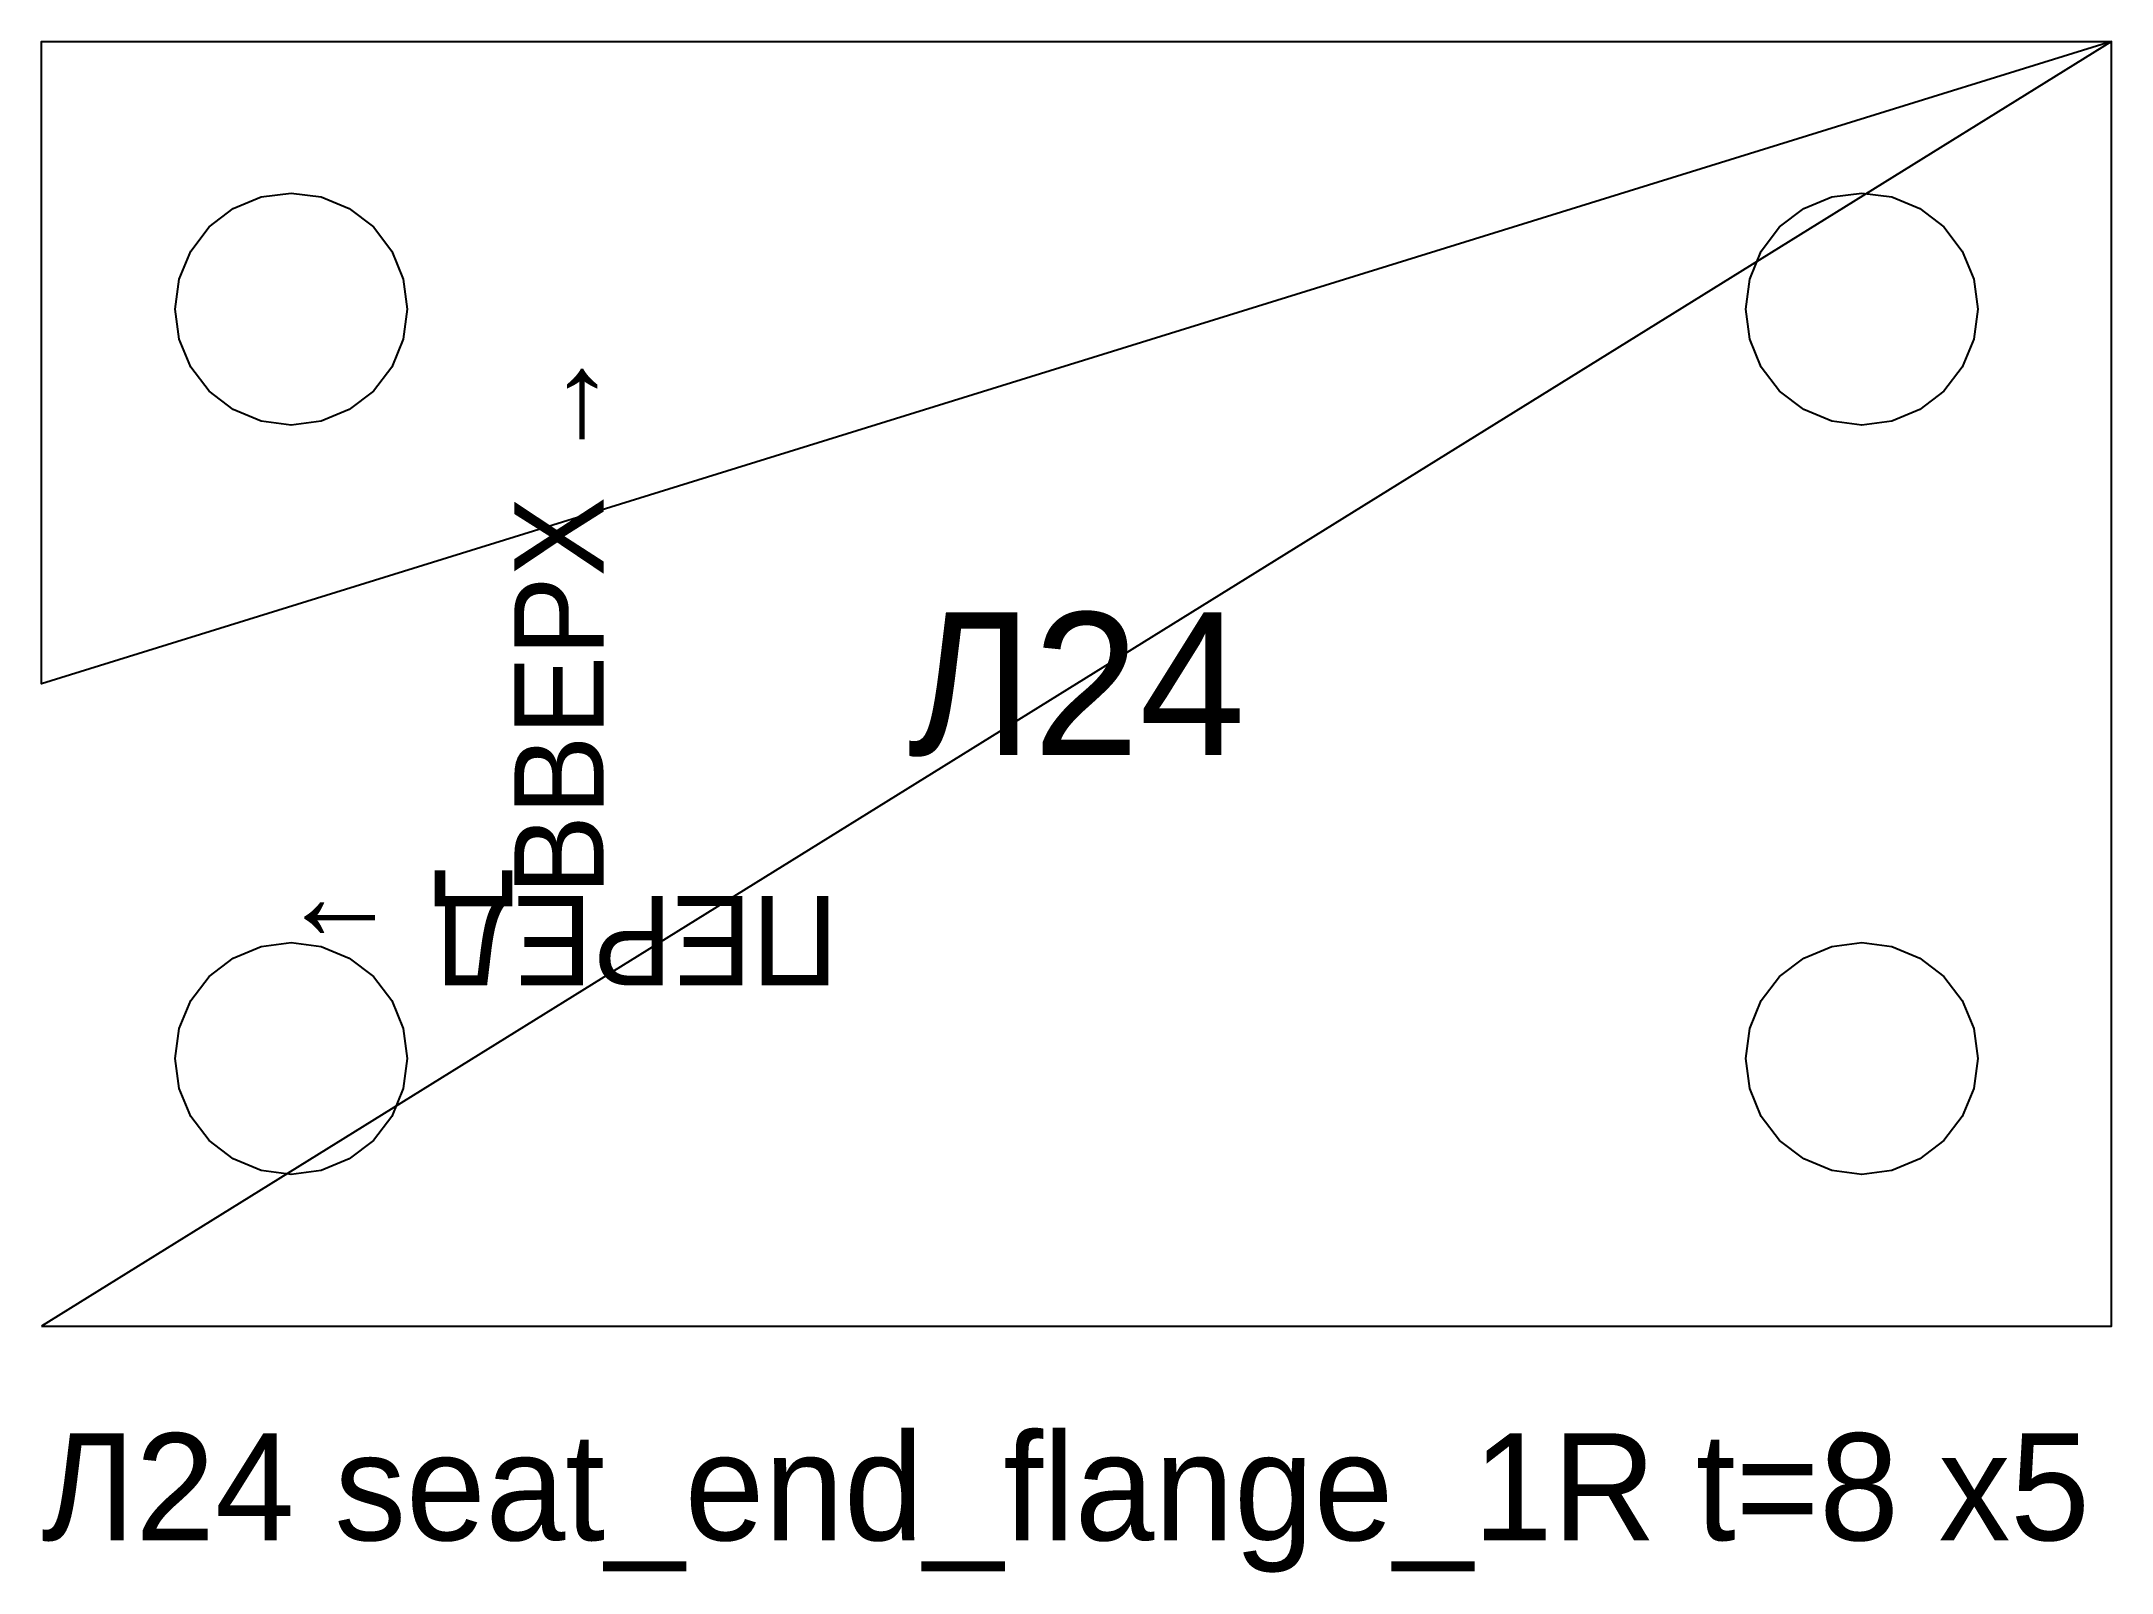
# Model space of a CAD drawing. Header units: millimetres. Extents: x 0 to 116, y -14 to 72.
import ezdxf
from ezdxf.enums import TextEntityAlignment as Align

# ---------------------------------------------------------------- set-up
doc = ezdxf.new("R2010")
doc.units = ezdxf.units.MM

msp = doc.modelspace()

# ---------------------------------------------------------------- linework, layer by layer
at = {"layer": 'CUT'}
for points in [[(0, 0), (58, 0), (116, 0), (116, 36), (116, 72), (0, 36), (0, 72), (58, 72), (116, 72)], [(14, 63.5), (15.68, 63.28), (17.25, 62.63), (18.6, 61.6), (19.63, 60.25), (20.28, 58.68), (20.5, 57), (20.28, 55.32), (19.63, 53.75), (18.6, 52.4), (17.25, 51.37), (15.68, 50.72), (14, 50.5), (12.32, 50.72), (10.75, 51.37), (9.4, 52.4), (8.37, 53.75), (7.72, 55.32), (7.5, 57), (7.72, 58.68), (8.37, 60.25), (9.4, 61.6), (10.75, 62.63), (12.32, 63.28), (14, 63.5)], [(102, 63.5), (103.68, 63.28), (105.25, 62.63), (106.6, 61.6), (107.63, 60.25), (108.28, 58.68), (108.5, 57), (108.28, 55.32), (107.63, 53.75), (106.6, 52.4), (105.25, 51.37), (103.68, 50.72), (102, 50.5), (100.32, 50.72), (98.75, 51.37), (97.4, 52.4), (96.37, 53.75), (95.72, 55.32), (95.5, 57), (95.72, 58.68), (96.37, 60.25), (97.4, 61.6), (98.75, 62.63), (100.32, 63.28), (102, 63.5)], [(14, 21.5), (15.68, 21.28), (17.25, 20.63), (18.6, 19.6), (19.63, 18.25), (20.28, 16.68), (20.5, 15), (20.28, 13.32), (19.63, 11.75), (18.6, 10.4), (17.25, 9.37), (15.68, 8.72), (14, 8.5), (12.32, 8.72), (10.75, 9.37), (9.4, 10.4), (8.37, 11.75), (7.72, 13.32), (7.5, 15), (7.72, 16.68), (8.37, 18.25), (9.4, 19.6), (10.75, 20.63), (12.32, 21.28), (14, 21.5)], [(102, 21.5), (103.68, 21.28), (105.25, 20.63), (106.6, 19.6), (107.63, 18.25), (108.28, 16.68), (108.5, 15), (108.28, 13.32), (107.63, 11.75), (106.6, 10.4), (105.25, 9.37), (103.68, 8.72), (102, 8.5), (100.32, 8.72), (98.75, 9.37), (97.4, 10.4), (96.37, 11.75), (95.72, 13.32), (95.5, 15), (95.72, 16.68), (96.37, 18.25), (97.4, 19.6), (98.75, 20.63), (100.32, 21.28), (102, 21.5)]]:
    msp.add_lwpolyline(points, close=True, dxfattribs=at)

# ---------------------------------------------------------------- texts
at = {"layer": 'MARK'}
for s, rotation, p in [('ВВЕРХ →', 90, (29, 39.6)), ('ПЕРЕД →', 180, (29, 21.6))]:
    msp.add_text(s, height=5, rotation=rotation, dxfattribs=at).set_placement(p, align=Align.MIDDLE_CENTER)
msp.add_text('Л24', height=8, dxfattribs=at).set_placement((58, 36), align=Align.MIDDLE_CENTER)
at = {"layer": 'TEXT'}
msp.add_text('Л24 seat_end_flange_1R t=8 x5', height=6, dxfattribs=at).set_placement((0, -12))

doc.saveas('drawing.dxf')
